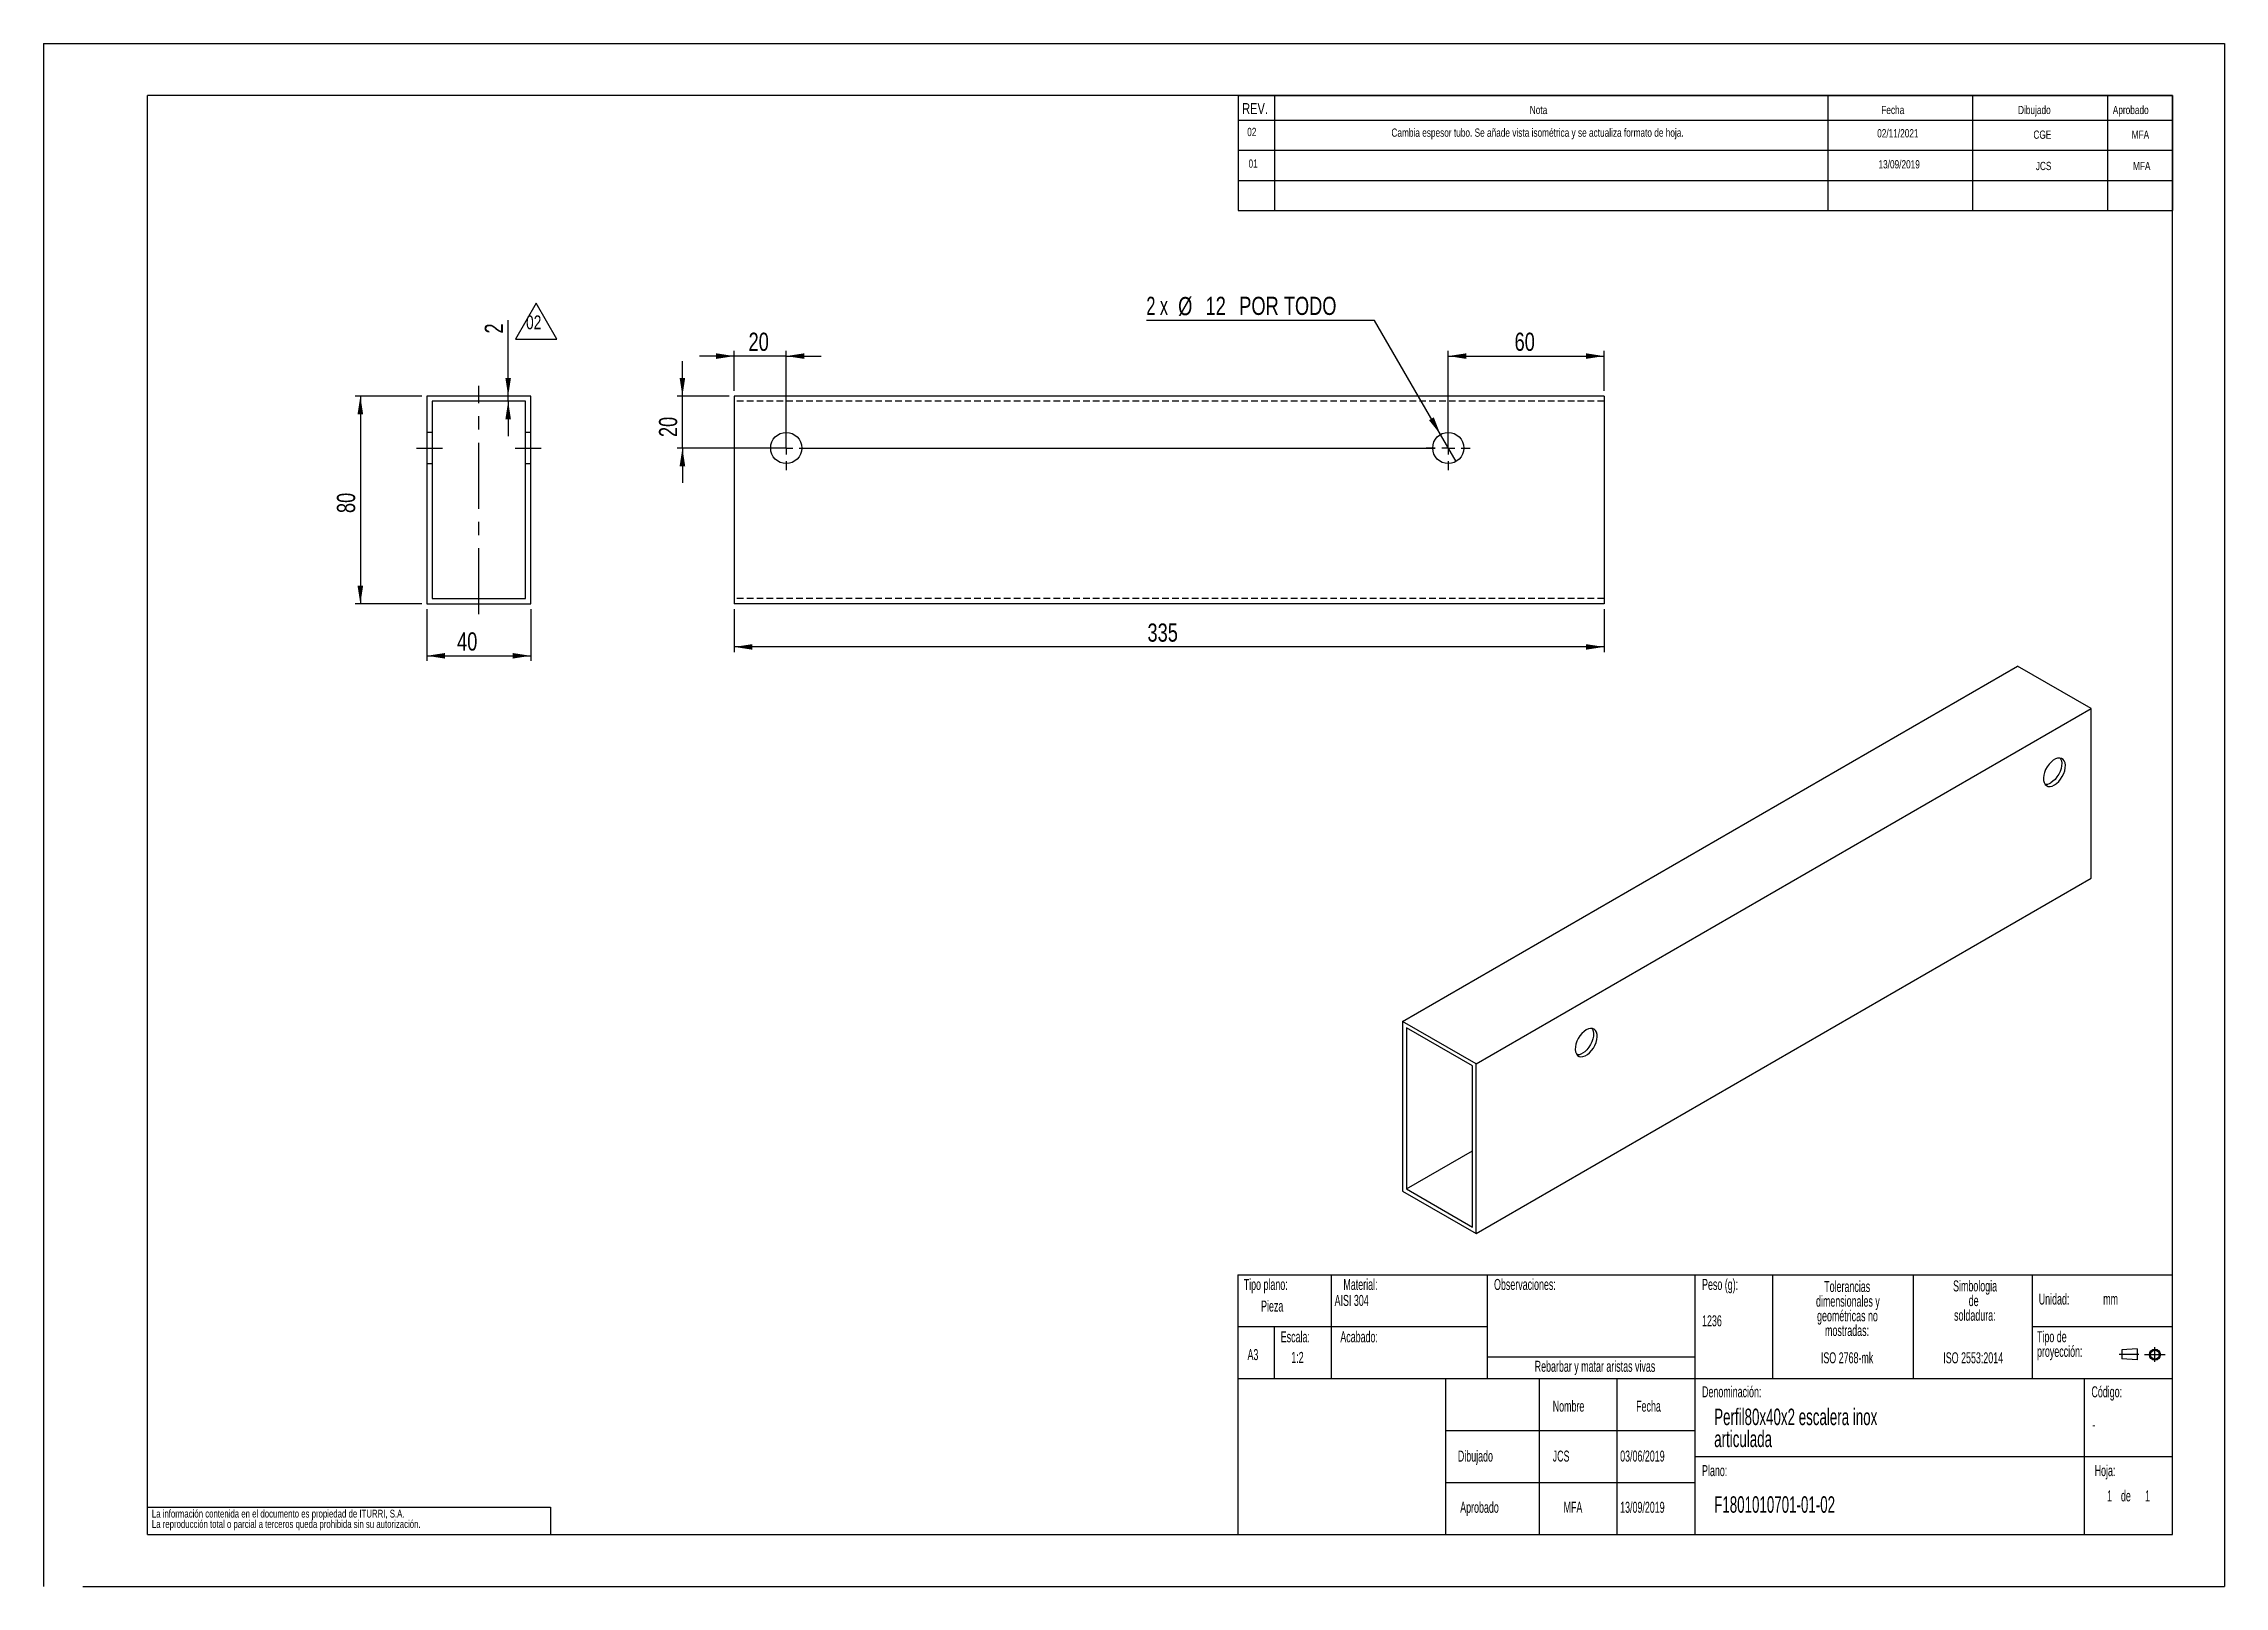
# Model space of a CAD drawing. Extents: x 0 to 5652, y 0 to 1625.
# Drawn here: x 0 to 840, y 0 to 594 of the extents above.
import ezdxf

# ---------------------------------------------------------------- set-up
doc = ezdxf.new("R2010")
doc.units = 0
doc.header["$LTSCALE"] = 2
doc.linetypes.add('CENTERX2', pattern=[20.32, 12.7, -2.54, 2.54, -2.54])
doc.linetypes.add('HIDDEN', pattern=[1.905, 1.27, -0.635])
doc.layers.get('0').update_dxf_attribs({"linetype": 'CONTINUOUS'})
doc.layers.add('FORMATO', color=7, linetype='CONTINUOUS')
doc.layers.add('SLD-0', color=179, linetype='CONTINUOUS')
doc.styles.add('SLDTEXTSTYLE0', font='TXT', dxfattribs={"width": 0.75})
doc.styles.add('SLDTEXTSTYLE1', font='TXT', dxfattribs={"width": 0.605})
doc.styles.add('SLDTEXTSTYLE2', font='TXT', dxfattribs={"width": 0.666667})
doc.dimstyles.new('SLDDIMSTYLE0', dxfattribs={"dimtxt": 7, "dimasz": 7, "dimexe": 0, "dimexo": 0.0625, "dimgap": 1.75, "dimtad": 1, "dimdec": 1, "dimrnd": 1e-09, "dimzin": 12, "dimtxsty": 'SLDTEXTSTYLE0', "dimsah": 1, "dimcen": 0.09, "dimazin": 3, "dimtfac": 1, "dimtdec": 1, "dimtmove": 0, "dimatfit": 3, "dimtolj": 1, "dimtzin": 12})
doc.dimstyles.new('SLDDIMSTYLE1', dxfattribs={"dimtxt": 7, "dimasz": 7, "dimexe": 0, "dimexo": 0.0625, "dimgap": 1.75, "dimtad": 1, "dimdec": 1, "dimrnd": 1e-09, "dimzin": 12, "dimtxsty": 'SLDTEXTSTYLE0', "dimsah": 1, "dimcen": 0.09, "dimazin": 3, "dimtfac": 1, "dimtdec": 1, "dimtofl": 0, "dimtmove": 0, "dimatfit": 3, "dimtolj": 1, "dimtzin": 12})
doc.dimstyles.new('SLDDIMSTYLE2', dxfattribs={"dimtxt": 7, "dimasz": 7, "dimexe": 0, "dimexo": 0.0625, "dimgap": 1.75, "dimtad": 0, "dimtih": 1, "dimtoh": 1, "dimdec": 1, "dimrnd": 1e-09, "dimzin": 12, "dimtxsty": 'SLDTEXTSTYLE0', "dimblk1": 'NONE', "dimsah": 1, "dimcen": 0, "dimazin": 3, "dimtfac": 1, "dimtdec": 1, "dimtmove": 0, "dimatfit": 3, "dimtolj": 1, "dimtzin": 12})

# ---------------------------------------------------------------- blocks, each defined once
blk = doc.blocks.new('BLOQUE3')
at = {"color": 7, "linetype": 'CENTERX2'}
for p, q in [((795.85, 260.11), (789.6, 260.11)), ((797.76, 260.04), (804.32, 260.04)), ((801.04, 257.69), (801.04, 262.39))]:
    blk.add_line(p, q, dxfattribs=at)
at = {"color": 7, "linetype": 'CONTINUOUS'}
for p, q in [((795.37, 261.89), (790.46, 261.54)), ((790.46, 261.54), (790.46, 258.68)), ((795.37, 261.89), (795.37, 258.33)), ((795.37, 258.33), (790.46, 258.68))]:
    blk.add_line(p, q, dxfattribs=at)
for radius in [1.78, 1.43]:
    blk.add_circle((801.04, 260.04), radius, dxfattribs=at)
blk = doc.blocks.new('SW_NOTE_0_1')
at = {"layer": 'SLD-0', "color": 0, "attachment_point": 2, "style": 'SLDTEXTSTYLE1'}
for s, insert, char_height in [('dimensionales y', (15.09, -0.19), 4.2333), ('Tolerancias', (14.82, 5.46), 4.2333), ('geométricas no', (14.93, -5.83), 4.2333), ('mostradas:', (14.76, -11.48), 4.233)]:
    blk.add_mtext(s, dxfattribs=dict(at, insert=insert, char_height=char_height))
blk = doc.blocks.new('SW_NOTE_0_2')
at = {"layer": 'SLD-0', "color": 0, "attachment_point": 1, "style": 'SLDTEXTSTYLE1'}
for s, insert, char_height in [('Tipo de', (0, 5.46), 4.233), ('proyección:', (0, -0.19), 4.2333)]:
    blk.add_mtext(s, dxfattribs=dict(at, insert=insert, char_height=char_height))
blk = doc.blocks.new('SW_NOTE_0_3')
at = {"layer": 'SLD-0', "color": 0, "char_height": 4.233, "attachment_point": 2, "style": 'SLDTEXTSTYLE1'}
for s, insert in [('Simbologia', (14.22, 5.46)), ('de', (13.68, -0.19)), ('soldadura:', (14.13, -5.83))]:
    blk.add_mtext(s, dxfattribs=dict(at, insert=insert))
blk = doc.blocks.new('SW_NOTE_0_4')
at = {"layer": 'SLD-0', "color": 0, "char_height": 3, "attachment_point": 1, "style": 'SLDTEXTSTYLE0'}
for s, insert in [('La información contenida en el documento es propiedad de ITURRI, S.A.', (0, 3.86)), ('La reproducción total o parcial a terceros queda prohibida sin su autorización.', (0, -0.14))]:
    blk.add_mtext(s, dxfattribs=dict(at, insert=insert))
blk = doc.blocks.new('SW_NOTE_0_5')
at = {"layer": 'SLD-0', "color": 0, "char_height": 6.35, "attachment_point": 1, "style": 'SLDTEXTSTYLE1'}
for s, insert in [('Perfil80x40x2 escalera inox', (0, 8.19)), ('articulada', (0, -0.28))]:
    blk.add_mtext(s, dxfattribs=dict(at, insert=insert))
blk = doc.blocks.new('SW_NOTE_0_6')
at = {"layer": 'SLD-0', "color": 0, "attachment_point": 2, "style": 'SLDTEXTSTYLE1'}
for s, insert, char_height in [('dimensionales y', (15.09, -0.19), 4.2333), ('Tolerancias', (14.82, 5.46), 4.2333), ('geométricas no', (14.93, -5.83), 4.2333), ('mostradas:', (14.76, -11.48), 4.233)]:
    blk.add_mtext(s, dxfattribs=dict(at, insert=insert, char_height=char_height))
blk = doc.blocks.new('SW_NOTE_0_7')
at = {"layer": 'SLD-0', "color": 0, "attachment_point": 1, "style": 'SLDTEXTSTYLE1'}
for s, insert, char_height in [('Tipo de', (0, 5.46), 4.233), ('proyección:', (0, -0.19), 4.2333)]:
    blk.add_mtext(s, dxfattribs=dict(at, insert=insert, char_height=char_height))
blk = doc.blocks.new('SW_NOTE_0_8')
at = {"layer": 'SLD-0', "color": 0, "char_height": 4.233, "attachment_point": 2, "style": 'SLDTEXTSTYLE1'}
for s, insert in [('Simbologia', (14.22, 5.46)), ('de', (13.68, -0.19)), ('soldadura:', (14.13, -5.83))]:
    blk.add_mtext(s, dxfattribs=dict(at, insert=insert))
blk = doc.blocks.new('SW_NOTE_0_9')
at = {"layer": 'SLD-0', "color": 0, "char_height": 3, "attachment_point": 1, "style": 'SLDTEXTSTYLE0'}
for s, insert in [('La información contenida en el documento es propiedad de ITURRI, S.A.', (0, 3.86)), ('La reproducción total o parcial a terceros queda prohibida sin su autorización.', (0, -0.14))]:
    blk.add_mtext(s, dxfattribs=dict(at, insert=insert))
blk = doc.blocks.new('SW_NOTE_0_10')
at = {"layer": 'SLD-0', "color": 0, "char_height": 6.35, "attachment_point": 1, "style": 'SLDTEXTSTYLE1'}
for s, insert in [('Perfil80x40x2 escalera inox', (0, 8.19)), ('articulada', (0, -0.28))]:
    blk.add_mtext(s, dxfattribs=dict(at, insert=insert))
blk = doc.blocks.new('SW_NOTE_0')
at = {"layer": 'FORMATO', "color": 0, "insert": (0, 34.1), "char_height": 26.46, "attachment_point": 1, "style": 'SLDTEXTSTYLE0'}
blk.add_mtext('02', dxfattribs=at)
blk = doc.blocks.new('SIMBOLO_REV2')
at = {"layer": 'FORMATO'}
for p, q in [((402.7, 3240.7), (362.7, 3171.4)), ((442.7, 3171.4), (402.7, 3240.7)), ((362.7, 3171.4), (442.7, 3171.4))]:
    blk.add_line(p, q, dxfattribs=at)
at = {"layer": 'FORMATO', "color": 7}
blk.add_blockref('SW_NOTE_0', (383.3, 3183.2), dxfattribs=at)
blk = doc.blocks.new('_D')
at = {"layer": 'FORMATO', "color": 52}
for p, q in [((147.63, 376.3), (147.63, 356.3)), ((187.63, 376.3), (187.63, 356.3)), ((147.63, 358.3), (187.63, 358.3))]:
    blk.add_line(p, q, dxfattribs=at)
for points in [[(147.63, 358.3), (154.63, 357.22), (154.63, 359.37)], [(187.63, 358.3), (180.63, 359.37), (180.63, 357.22)]]:
    blk.add_solid(points, dxfattribs=at)
at = {"layer": 'FORMATO', "color": 52, "insert": (159.25, 367.32), "char_height": 7, "attachment_point": 1, "style": 'SLDTEXTSTYLE0'}
blk.add_mtext('40', dxfattribs=at)
blk = doc.blocks.new('_D_1')
at = {"layer": 'FORMATO', "color": 52}
for p, q in [((145.63, 458.3), (120, 458.3)), ((122, 458.3), (122, 378.3)), ((145.63, 378.3), (120, 378.3))]:
    blk.add_line(p, q, dxfattribs=at)
for points in [[(122, 458.3), (120.92, 451.3), (123.08, 451.3)], [(122, 378.3), (123.08, 385.3), (120.92, 385.3)]]:
    blk.add_solid(points, dxfattribs=at)
at = {"layer": 'FORMATO', "color": 52, "insert": (112.98, 413.26), "char_height": 7, "attachment_point": 1, "rotation": 90, "style": 'SLDTEXTSTYLE0'}
blk.add_mtext('80', dxfattribs=at)
blk = doc.blocks.new('_D_2')
at = {"layer": 'FORMATO', "color": 52}
for p, q in [((178.94, 458.3), (178.94, 487.55)), ((178.94, 456.3), (178.94, 458.3)), ((178.94, 456.3), (178.94, 442.84))]:
    blk.add_line(p, q, dxfattribs=at)
for points in [[(178.94, 458.3), (180.02, 465.3), (177.86, 465.3)], [(178.94, 456.3), (177.86, 449.3), (180.02, 449.3)]]:
    blk.add_solid(points, dxfattribs=at)
at = {"layer": 'FORMATO', "color": 52, "insert": (169.92, 482.38), "char_height": 7, "attachment_point": 1, "rotation": 90, "style": 'SLDTEXTSTYLE0'}
blk.add_mtext('2', dxfattribs=at)
blk = doc.blocks.new('_D_3')
at = {"layer": 'FORMATO', "color": 52}
for p, q in [((266.05, 376.3), (266.05, 359.72)), ((601.05, 376.3), (601.05, 359.72)), ((601.05, 361.72), (266.05, 361.72))]:
    blk.add_line(p, q, dxfattribs=at)
for points in [[(266.05, 361.72), (273.05, 360.64), (273.05, 362.79)], [(601.05, 361.72), (594.05, 362.79), (594.05, 360.64)]]:
    blk.add_solid(points, dxfattribs=at)
at = {"layer": 'FORMATO', "color": 52, "insert": (425.19, 370.74), "char_height": 7, "attachment_point": 1, "style": 'SLDTEXTSTYLE0'}
blk.add_mtext('335', dxfattribs=at)
blk = doc.blocks.new('_D_4')
at = {"layer": 'FORMATO', "color": 52}
for p, q in [((266.05, 473.69), (252.59, 473.69)), ((266.05, 460.3), (266.05, 475.69)), ((286.05, 473.69), (266.05, 473.69)), ((286.05, 440.3), (286.05, 475.69)), ((286.05, 473.69), (299.51, 473.69))]:
    blk.add_line(p, q, dxfattribs=at)
for points in [[(266.05, 473.69), (259.05, 474.77), (259.05, 472.61)], [(286.05, 473.69), (293.05, 472.61), (293.05, 474.77)]]:
    blk.add_solid(points, dxfattribs=at)
at = {"layer": 'FORMATO', "color": 52, "insert": (271.53, 482.71), "char_height": 7, "attachment_point": 1, "style": 'SLDTEXTSTYLE0'}
blk.add_mtext('20', dxfattribs=at)
blk = doc.blocks.new('_D_5')
at = {"layer": 'FORMATO', "color": 52}
for p, q in [((246.05, 458.3), (246.05, 471.76)), ((264.05, 458.3), (244.05, 458.3)), ((246.05, 438.3), (246.05, 458.3)), ((284.05, 438.3), (244.05, 438.3)), ((246.05, 438.3), (246.05, 424.84))]:
    blk.add_line(p, q, dxfattribs=at)
for points in [[(246.05, 458.3), (247.13, 465.3), (244.98, 465.3)], [(246.05, 438.3), (244.98, 431.3), (247.13, 431.3)]]:
    blk.add_solid(points, dxfattribs=at)
at = {"layer": 'FORMATO', "color": 52, "insert": (237.03, 442.51), "char_height": 7, "attachment_point": 1, "rotation": 90, "style": 'SLDTEXTSTYLE0'}
blk.add_mtext('20', dxfattribs=at)
blk = doc.blocks.new('_D_6')
at = {"layer": 'FORMATO', "color": 52}
for p, q in [((541.05, 440.3), (541.05, 475.69)), ((541.05, 473.69), (601.05, 473.69)), ((601.05, 460.3), (601.05, 475.69))]:
    blk.add_line(p, q, dxfattribs=at)
for points in [[(541.05, 473.69), (548.05, 472.61), (548.05, 474.77)], [(601.05, 473.69), (594.05, 474.77), (594.05, 472.61)]]:
    blk.add_solid(points, dxfattribs=at)
at = {"layer": 'FORMATO', "color": 52, "insert": (566.59, 482.71), "char_height": 7, "attachment_point": 1, "style": 'SLDTEXTSTYLE0'}
blk.add_mtext('60', dxfattribs=at)
blk = doc.blocks.new('_D_7')
at = {"layer": 'FORMATO'}
for p, q in [((512.7, 487.41), (424.77, 487.41)), ((538.05, 443.49), (512.7, 487.41)), ((544.05, 433.1), (538.05, 443.49))]:
    blk.add_line(p, q, dxfattribs=at)
blk.add_solid([(538.05, 443.49), (535.49, 450.09), (533.62, 449.02)], dxfattribs=at)
at = {"layer": 'FORMATO', "char_height": 7, "attachment_point": 1}
for s, insert, style in [('2 x', (424.77, 496.54), 'SLDTEXTSTYLE2'), ('%%c', (437.01, 496.44), 'SLDTEXTSTYLE0'), ('12', (447.57, 496.54), 'SLDTEXTSTYLE0'), ('POR TODO', (460.54, 496.54), 'SLDTEXTSTYLE0')]:
    blk.add_mtext(s, dxfattribs=dict(at, insert=insert, style=style))
blk = doc.blocks.new('_NONE')
blk = doc.blocks.new('SW_CENTERMARKSYMBOL_0')
at = {"layer": 'FORMATO', "color": 0}
for p, q in [((0, 5), (0, 8.5)), ((-5, 0), (-8.5, 0)), ((0, 0), (-2.5, 0)), ((0, 0), (0, 2.5)), ((0, 0), (0, -2.5)), ((0, 0), (2.5, 0)), ((5, 0), (8.5, 0)), ((0, -5), (0, -8.5))]:
    blk.add_line(p, q, dxfattribs=at)
blk = doc.blocks.new('SW_CENTERMARKSYMBOL_1')
at = {"layer": 'FORMATO', "color": 0}
for p, q in [((0, 5), (0, 8.5)), ((-5, 0), (-8.5, 0)), ((0, 0), (-2.5, 0)), ((0, 0), (0, 2.5)), ((0, 0), (0, -2.5)), ((0, 0), (2.5, 0)), ((5, 0), (8.5, 0)), ((0, -5), (0, -8.5))]:
    blk.add_line(p, q, dxfattribs=at)
blk = doc.blocks.new('SW_CENTERMARKSYMBOL_2')
at = {"layer": 'FORMATO', "color": 0}
for p, q in [((0, 5), (0, 8.5)), ((255, 5), (255, 8.5)), ((-5, 0), (-8.5, 0)), ((0, 0), (-2.5, 0)), ((0, 0), (0, 2.5)), ((0, 0), (0, -2.5)), ((0, 0), (2.5, 0)), ((5, 0), (250, 0)), ((255, 0), (252.5, 0)), ((255, 0), (255, 2.5)), ((255, 0), (255, -2.5)), ((255, 0), (257.5, 0)), ((260, 0), (263.5, 0)), ((0, -5), (0, -8.5)), ((255, -5), (255, -8.5))]:
    blk.add_line(p, q, dxfattribs=at)

msp = doc.modelspace()

# ---------------------------------------------------------------- linework, layer by layer
at = {"color": 7, "linetype": 'CONTINUOUS'}
for p, q in [((0, 594), (840, 594)), ((0, 594), (0, 0)), ((840, 594), (840, 0)), ((820, 574), (40, 574)), ((40, 20), (40, 574)), ((820, 20), (820, 574)), ((187.63, 458.3), (147.63, 458.3)), ((147.63, 458.3), (147.63, 378.3)), ((185.63, 456.3), (149.63, 456.3)), ((149.63, 456.3), (149.63, 380.3)), ((185.63, 380.3), (185.63, 456.3)), ((187.63, 378.3), (187.63, 458.3)), ((601.05, 458.3), (266.05, 458.3)), ((266.05, 458.3), (266.05, 378.3)), ((601.05, 458.3), (601.05, 378.3)), ((147.63, 378.3), (187.63, 378.3)), ((149.63, 380.3), (185.63, 380.3)), ((601.05, 378.3), (266.05, 378.3)), ((523.48, 217.53), (760.37, 354.28)), ((788.65, 337.95), (760.37, 354.28)), ((551.77, 201.2), (788.65, 337.95)), ((788.65, 272.63), (788.65, 337.95)), ((551.77, 135.88), (788.65, 272.63)), ((551.77, 201.2), (523.48, 217.53)), ((523.48, 217.53), (523.48, 152.21)), ((550.35, 200.38), (524.9, 215.08)), ((524.9, 215.08), (524.9, 153.02)), ((550.35, 138.33), (550.35, 200.38)), ((551.77, 135.88), (551.77, 201.2)), ((524.9, 153.02), (550.35, 167.72)), ((523.48, 152.21), (551.77, 135.88)), ((524.9, 153.02), (550.35, 138.33)), ((460, 120), (820, 120)), ((460, 120), (460, 20)), ((40, 20), (820, 20)), ((15.06, 0), (840, 0))]:
    msp.add_line(p, q, dxfattribs=at)
at = {"color": 7, "linetype": 'HIDDEN'}
for p, q in [((601.05, 456.3), (266.05, 456.3)), ((149.63, 444.3), (147.63, 444.3)), ((187.63, 444.3), (185.63, 444.3)), ((147.63, 432.3), (149.63, 432.3)), ((185.63, 432.3), (187.63, 432.3)), ((601.05, 380.3), (266.05, 380.3))]:
    msp.add_line(p, q, dxfattribs=at)
at = {"color": 7, "linetype": 'CONTINUOUS', "flags": 128}
for points in [[(774.51, 308.56), (775.36, 309.15), (776.18, 309.92), (776.93, 310.83), (777.58, 311.85), (778.11, 312.94), (778.49, 314.05), (778.7, 315.13), (778.75, 316.15), (778.62, 317.05), (778.32, 317.81), (777.86, 318.39), (777.27, 318.77), (776.57, 318.93), (775.78, 318.86), (774.94, 318.58), (774.08, 318.08), (773.24, 317.4), (772.45, 316.55), (771.74, 315.58), (771.15, 314.52), (770.7, 313.41), (770.4, 312.31), (770.27, 311.26), (770.31, 310.29), (770.53, 309.46), (770.91, 308.78), (771.43, 308.3), (772.08, 308.03), (772.83, 307.99), (773.65, 308.16), (774.51, 308.56)], [(776.72, 318.91), (776.9, 318.63), (777.2, 317.87), (777.33, 316.97), (777.29, 315.95), (777.07, 314.87), (776.69, 313.76), (776.17, 312.67), (775.52, 311.65), (774.77, 310.73), (773.95, 309.97), (773.09, 309.37)], [(594.2, 214.26), (593.34, 213.67), (592.52, 212.9), (591.77, 211.98), (591.12, 210.96), (590.6, 209.88), (590.22, 208.77), (590, 207.68), (589.96, 206.67), (590.09, 205.76), (590.39, 205.01), (590.84, 204.43), (591.43, 204.05), (592.14, 203.89), (592.93, 203.95), (593.77, 204.24), (594.62, 204.74), (595.47, 205.42), (596.25, 206.27), (596.96, 207.24), (597.55, 208.3), (598, 209.4), (598.3, 210.51), (598.43, 211.56), (598.39, 212.53), (598.17, 213.36), (597.8, 214.03), (597.27, 214.51), (596.62, 214.78), (595.87, 214.83), (595.05, 214.65), (594.2, 214.26)], [(596.4, 214.82), (596.59, 214.54), (596.89, 213.78), (597.02, 212.87), (596.98, 211.86), (596.76, 210.77), (596.38, 209.67), (595.86, 208.58), (595.21, 207.56), (594.45, 206.64), (593.64, 205.87), (592.78, 205.28)]]:
    msp.add_lwpolyline(points, dxfattribs=at)
at = {"color": 7, "linetype": 'CONTINUOUS'}
for centre in [(286.05, 438.3), (541.05, 438.3)]:
    msp.add_circle(centre, 6, dxfattribs=at)
for centre, end in [((771.16, 312.35), 302.91587), ((590.85, 208.26), 302.91604)]:
    msp.add_arc(centre, 3.55, 265.49175, end, dxfattribs=at)
at = {"layer": 'FORMATO'}
for p, q in [((460.18, 574), (820, 574)), ((460.18, 574), (460.18, 529.73)), ((474.07, 574), (474.07, 529.73)), ((687.31, 574), (687.31, 529.73)), ((742.92, 574), (742.92, 529.73)), ((795.03, 574), (795.03, 529.73)), ((820, 574), (820, 529.73)), ((460.18, 564.53), (820, 564.53)), ((460.18, 552.93), (820, 552.93)), ((460.18, 541.33), (820, 541.33)), ((460.18, 529.73), (820, 529.73))]:
    msp.add_line(p, q, dxfattribs=at)
at = {"layer": 'FORMATO', "color": 52, "linetype": 'CENTERX2'}
for p, q in [((167.63, 374.3), (167.63, 462.3)), ((143.63, 438.3), (153.63, 438.3)), ((181.63, 438.3), (191.63, 438.3))]:
    msp.add_line(p, q, dxfattribs=at)
at = {"layer": 'SLD-0'}
for p, q in [((496, 120), (496, 80)), ((556, 120), (556, 80)), ((636, 120), (636, 80)), ((666, 120), (666, 80)), ((720.16, 120), (720.16, 80)), ((766, 120), (766, 80)), ((460, 100), (496, 100)), ((474, 100), (474, 80)), ((496, 100), (556, 100)), ((766, 100), (820, 100)), ((556, 88.32), (636, 88.32)), ((460, 80), (820, 80)), ((540, 80), (540, 20)), ((576, 80), (576, 20)), ((606, 80), (606, 20)), ((636, 80), (636, 20)), ((786, 80), (786, 20)), ((540, 60), (636, 60)), ((636, 50), (786, 50)), ((786, 50), (820, 50)), ((540, 40), (636, 40)), ((40, 30.49), (195.26, 30.49)), ((195.26, 30.49), (195.26, 20))]:
    msp.add_line(p, q, dxfattribs=at)

# ---------------------------------------------------------------- block references
at = {"color": 7, "linetype": 'CONTINUOUS'}
for name, p, xscale, yscale, zscale in [('SIMBOLO_REV2', (109.16, -154.13), 0.2, 0.2, 0.2), ('BLOQUE3', (-148.02, -222.82), 1.2, 1.2, 1.2), ('BLOQUE3', (-148.02, -222.82), 1.2, 1.2, 1.2)]:
    msp.add_blockref(name, p, dxfattribs=dict(at, xscale=xscale, yscale=yscale, zscale=zscale))
at = {"layer": 'FORMATO', "color": 52}
for name, p in [('SW_CENTERMARKSYMBOL_1', (286.05, 438.3)), ('SW_CENTERMARKSYMBOL_2', (286.05, 438.3)), ('SW_CENTERMARKSYMBOL_0', (541.05, 438.3))]:
    msp.add_blockref(name, p, dxfattribs=at)
at = {"layer": 'SLD-0'}
for name, p in [('SW_NOTE_0_1', (679.89, 112.11)), ('SW_NOTE_0_6', (679.89, 112.11)), ('SW_NOTE_0_3', (729.75, 112.33)), ('SW_NOTE_0_8', (729.75, 112.33)), ('SW_NOTE_0_2', (767.83, 92.78)), ('SW_NOTE_0_7', (767.83, 92.78)), ('SW_NOTE_0_5', (643.48, 60.25)), ('SW_NOTE_0_10', (643.48, 60.25)), ('SW_NOTE_0_4', (41.68, 25.64)), ('SW_NOTE_0_9', (41.68, 25.64))]:
    msp.add_blockref(name, p, dxfattribs=at)

# ---------------------------------------------------------------- texts
at = {"layer": 'FORMATO', "style": 'SLDTEXTSTYLE0'}
for s, insert, char_height, attachment_point in [('REV.', (461.67, 571.1), 4.233, 1), ('Nota', (572.45, 570.05), 3.175, 1), ('Fecha', (707.85, 570.05), 3.175, 1), ('Dibujado', (760.52, 570.05), 3.175, 1), ('Aprobado', (797.02, 570.05), 3.175, 1), ('02', (465.37, 561.58), 3.175, 2), ('Cambia espesor tubo. Se añade vista isométrica y se actualiza formato de hoja.', (575.44, 561.32), 3.175, 2), ('02/11/2021', (714.23, 561.07), 3.175, 2), ('CGE', (769.89, 560.54), 3.175, 2), ('MFA', (807.65, 560.54), 3.175, 2), ('01', (465.89, 549.4), 3.175, 2), ('13/09/2019', (714.74, 549.13), 3.175, 2), ('JCS', (770.37, 548.48), 3.175, 2), ('MFA', (808.16, 548.48), 3.175, 2)]:
    msp.add_mtext(s, dxfattribs=dict(at, insert=insert, char_height=char_height, attachment_point=attachment_point))
at = {"layer": 'SLD-0', "style": 'SLDTEXTSTYLE1'}
for s, insert, char_height, attachment_point in [('Tipo plano:', (462.26, 118.36), 4.2333, 1), ('Tipo plano:', (462.26, 118.36), 4.2333, 1), ('Material:', (500.66, 118.36), 4.233, 1), ('Material:', (500.66, 118.36), 4.233, 1), ('Observaciones:', (558.68, 118.36), 4.2333, 1), ('Observaciones:', (558.68, 118.36), 4.2333, 1), ('Peso (g):', (638.81, 118.36), 4.233, 1), ('Peso (g):', (638.81, 118.36), 4.233, 1), ('Pieza', (468.95, 110.04), 4.233, 1), ('Pieza', (468.95, 110.04), 4.233, 1), ('AISI 304', (497.27, 112.21), 4.233, 1), ('AISI 304', (497.27, 112.21), 4.233, 1), ('Unidad:', (768.49, 112.74), 4.233, 1), ('Unidad:', (768.49, 112.74), 4.233, 1), ('mm', (793.32, 112.74), 4.233, 1), ('mm', (793.32, 112.74), 4.233, 1), ('1236', (638.81, 104.36), 4.233, 1), ('1236', (638.81, 104.36), 4.233, 1), ('Escala:', (476.53, 98.2), 4.233, 1), ('Escala:', (476.53, 98.2), 4.233, 1), ('Acabado:', (499.48, 98.2), 4.233, 1), ('Acabado:', (499.48, 98.2), 4.233, 1), ('A3', (463.72, 91.35), 4.233, 1), ('A3', (463.72, 91.35), 4.233, 1), ('1:2', (480.58, 90.27), 4.233, 1), ('1:2', (480.58, 90.27), 4.233, 1), ('Rebarbar y matar aristas vivas', (597.57, 86.85), 4.2333, 2), ('Rebarbar y matar aristas vivas', (597.57, 86.85), 4.2333, 2), ('ISO 2768-mk', (694.67, 90.12), 4.2333, 2), ('ISO 2768-mk', (694.67, 90.12), 4.2333, 2), ('ISO 2553:2014', (743.25, 90.12), 4.2333, 2), ('ISO 2553:2014', (743.25, 90.12), 4.2333, 2), ('Denominación:', (638.81, 77.03), 4.2333, 1), ('Denominación:', (638.81, 77.03), 4.2333, 1), ('Código:', (788.8, 77.03), 4.233, 1), ('Código:', (788.8, 77.03), 4.233, 1), ('Nombre', (581.28, 71.51), 4.233, 1), ('Nombre', (581.28, 71.51), 4.233, 1), ('Fecha', (613.42, 71.51), 4.233, 1), ('Fecha', (613.42, 71.51), 4.233, 1), ('-', (789.17, 64.39), 4.23, 1), ('-', (789.17, 64.39), 4.23, 1), ('Dibujado', (544.75, 52.28), 4.233, 1), ('Dibujado', (544.75, 52.28), 4.233, 1), ('JCS', (581.28, 52.28), 4.233, 1), ('03/06/2019', (607.26, 52.28), 4.233, 1), ('Plano:', (638.81, 46.68), 4.233, 1), ('Plano:', (638.81, 46.68), 4.233, 1), ('Hoja:', (790.03, 46.68), 4.233, 1), ('Hoja:', (790.03, 46.68), 4.233, 1), ('F1801010701-01-02', (643.48, 34.69), 6.35, 1), ('F1801010701-01-02', (643.48, 34.69), 6.35, 1), ('1', (794.83, 36.95), 4.23, 1), ('1', (794.83, 36.95), 4.23, 1), ('1', (794.83, 36.95), 4.23, 1), ('1', (794.83, 36.95), 4.23, 1), ('de', (800.16, 36.95), 4.233, 1), ('de', (800.16, 36.95), 4.233, 1), ('de', (800.16, 36.95), 4.233, 1), ('de', (800.16, 36.95), 4.233, 1), ('1', (809.46, 36.95), 4.23, 1), ('1', (809.46, 36.95), 4.23, 1), ('1', (809.46, 36.95), 4.23, 1), ('1', (809.46, 36.95), 4.23, 1), ('Aprobado', (545.65, 32.56), 4.233, 1), ('Aprobado', (545.65, 32.56), 4.233, 1), ('MFA', (585.47, 32.56), 4.233, 1), ('13/09/2019', (607.26, 32.56), 4.233, 1)]:
    msp.add_mtext(s, dxfattribs=dict(at, insert=insert, char_height=char_height, attachment_point=attachment_point))

# ---------------------------------------------------------------- dimensions: what is measured, and where the dimension line sits
at = {"layer": 'FORMATO'}
dim = msp.add_diameter_dim_2p(p1=(544.05, 433.1), p2=(538.05, 443.49), text='2 x<> POR TODO', dimstyle='SLDDIMSTYLE2', dxfattribs=at)
dim.commit()
dim.dimension.update_dxf_attribs({"geometry": '_D_7', "text_midpoint": (467.15, 493.02), "dimtype": 163})
at = {"layer": 'FORMATO', "color": 52}
for base, p1, p2, dimstyle, picture, middle in [((178.94, 458.3), (185.63, 456.3), (187.63, 458.3), 'SLDDIMSTYLE0', '_D_2', (178.94, 484.96)), ((246.05, 458.3), (286.05, 438.3), (266.05, 458.3), 'SLDDIMSTYLE0', '_D_5', (246.05, 447.68)), ((122, 378.3), (147.63, 458.3), (147.63, 378.3), 'SLDDIMSTYLE1', '_D_1', (122, 418.43))]:
    dim = msp.add_linear_dim(base=base, p1=p1, p2=p2, angle=90, dimstyle=dimstyle, dxfattribs=at)
    dim.commit()
    dim.dimension.update_dxf_attribs({"geometry": picture, "text_midpoint": middle, "dimtype": 160})
for base, p1, p2, dimstyle, picture, middle in [((266.05, 473.69), (286.05, 438.3), (266.05, 458.3), 'SLDDIMSTYLE0', '_D_4', (276.7, 473.69)), ((601.05, 473.69), (541.05, 438.3), (601.05, 458.3), 'SLDDIMSTYLE1', '_D_6', (571.77, 473.69)), ((187.63, 358.3), (147.63, 378.3), (187.63, 378.3), 'SLDDIMSTYLE0', '_D', (164.42, 358.3)), ((266.05, 361.72), (601.05, 378.3), (266.05, 378.3), 'SLDDIMSTYLE1', '_D_3', (432.95, 361.72))]:
    dim = msp.add_linear_dim(base=base, p1=p1, p2=p2, dimstyle=dimstyle, dxfattribs=at)
    dim.commit()
    dim.dimension.update_dxf_attribs({"geometry": picture, "text_midpoint": middle, "dimtype": 160})

doc.saveas('drawing.dxf')
